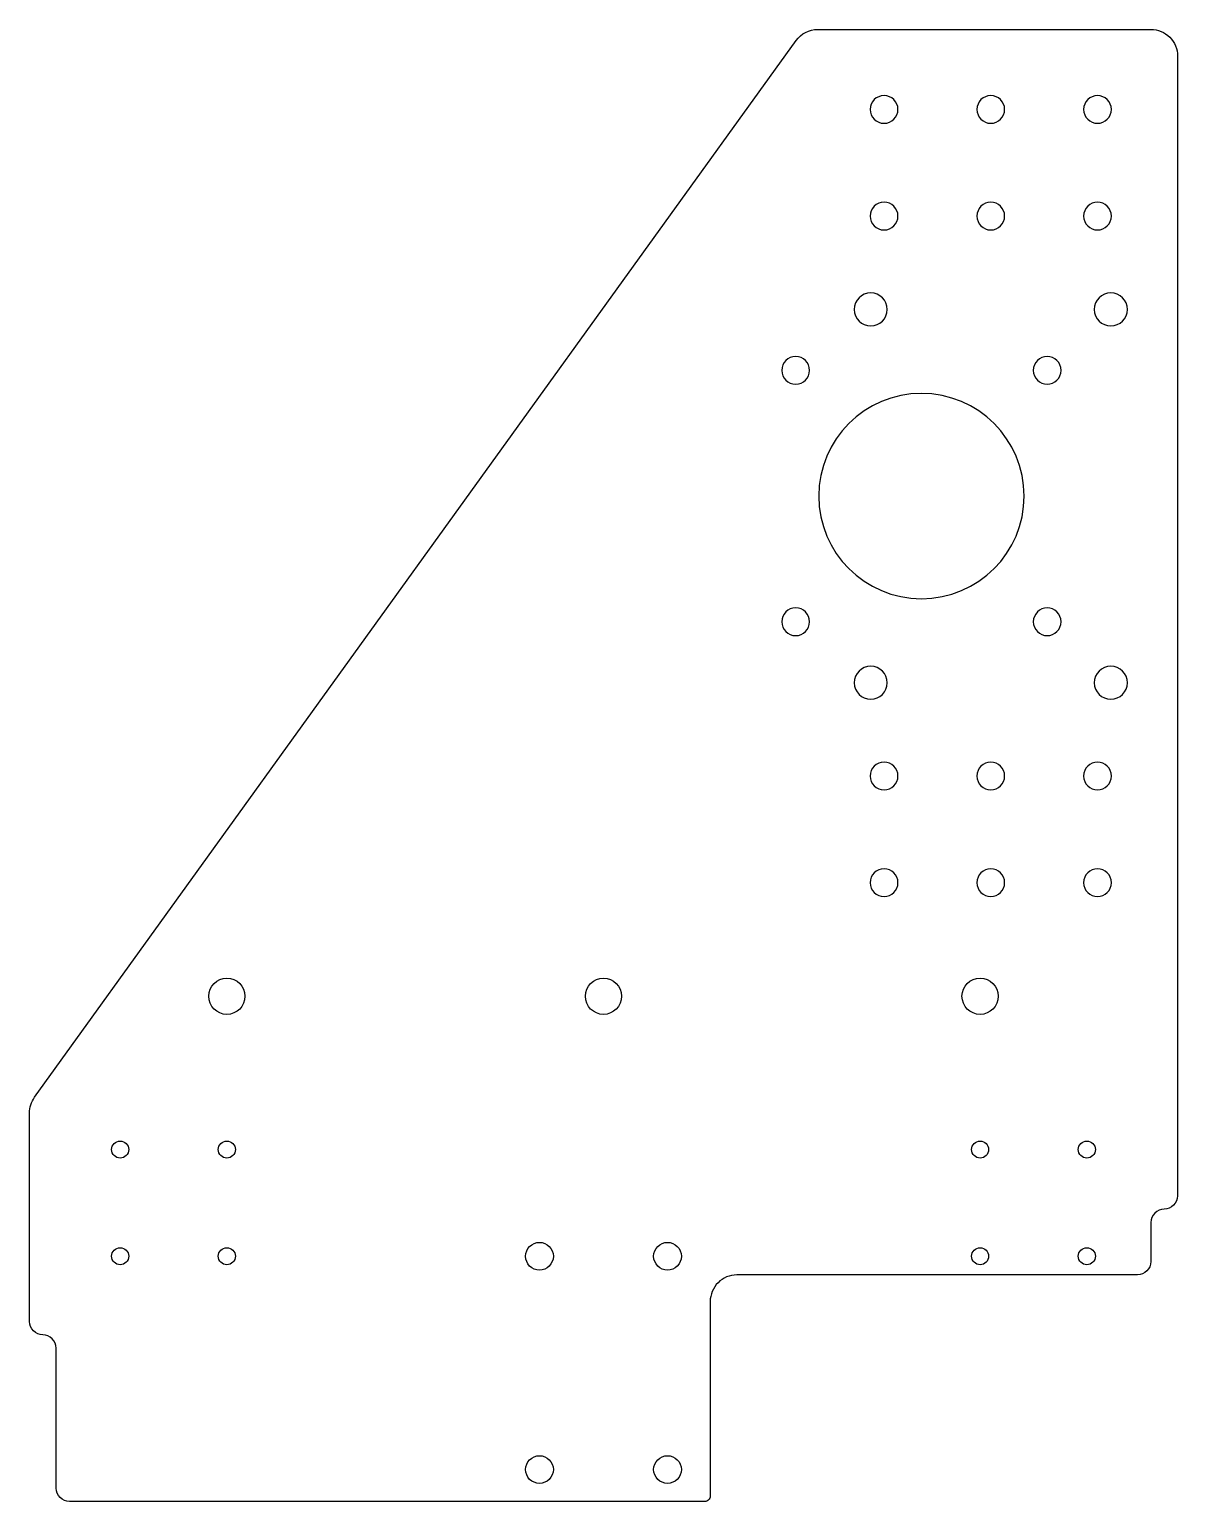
# Model space of a CAD drawing. Header units: millimetres. Extents: x -340 to -125, y 496 to 772.
import ezdxf

# ---------------------------------------------------------------- set-up
doc = ezdxf.new("R2010")
doc.units = ezdxf.units.MM
doc.layers.get('0').update_dxf_attribs({"linetype": 'CONTINUOUS'})

msp = doc.modelspace()

# ---------------------------------------------------------------- linework, layer by layer
msp.add_lwpolyline([(-332.58, 495.65, -0.414214), (-335.08, 498.15), (-335.08, 524.4, 0.414214), (-337.58, 526.9, -0.414214), (-340.08, 529.4), (-340.08, 568.53, -0.157332), (-339.13, 571.45), (-196.39, 769.63, -0.241165), (-192.34, 771.7), (-129.9, 771.7, -0.414214), (-124.9, 766.7), (-124.9, 552.97, -0.414214), (-127.4, 550.47, 0.414214), (-129.9, 547.97), (-129.9, 540.65, -0.414214), (-132.4, 538.15), (-207.49, 538.15, 0.414214), (-212.49, 533.15), (-212.49, 496.65, -0.414214), (-213.49, 495.65)], format="xyb", close=True)
at = {"extrusion": (5.05857e-29, 7.82668e-24, -1)}
for centre, radius in [((179.9, 756.7, 0), 2.6), ((159.9, 756.7, 0), 2.6), ((139.9, 756.7, 0), 2.6), ((179.9, 736.7, 0), 2.6), ((159.9, 736.7, 0), 2.6), ((139.9, 736.7, 0), 2.6), ((182.4, 719.2, 0), 3.1), ((137.4, 719.2, 0), 3.1), ((196.47, 707.77, 0), 2.6), ((149.33, 707.77, 0), 2.6), ((196.47, 660.63, 0), 2.6), ((149.33, 660.63, 0), 2.6), ((182.4, 649.2, 0), 3.1), ((137.4, 649.2, 0), 3.1), ((179.9, 631.7, 0), 2.6), ((159.9, 631.7, 0), 2.6), ((139.9, 631.7, 0), 2.6), ((179.9, 611.7, 0), 2.6), ((159.9, 611.7, 0), 2.6), ((139.9, 611.7, 0), 2.6)]:
    msp.add_circle(centre, radius, dxfattribs=at)
at = {"extrusion": (5.0635e-29, 7.82668e-24, -1)}
msp.add_circle((172.9, 684.2, 0), 19.25, dxfattribs=at)
for centre, radius in [((-303.08, 590.4, 0), 3.4), ((-232.49, 590.4, 0), 3.4), ((-161.9, 590.4, 0), 3.4), ((-323.08, 561.65, 0), 1.6), ((-303.08, 561.65, 0), 1.6), ((-161.9, 561.65, 0), 1.6), ((-141.9, 561.65, 0), 1.6), ((-244.49, 541.65, 0), 2.6), ((-220.49, 541.65, 0), 2.6), ((-323.08, 541.65, 0), 1.6), ((-303.08, 541.65, 0), 1.6), ((-161.9, 541.65, 0), 1.6), ((-141.9, 541.65, 0), 1.6), ((-244.49, 501.65, 0), 2.6), ((-220.49, 501.65, 0), 2.6)]:
    msp.add_circle(centre, radius)

doc.saveas('drawing.dxf')
